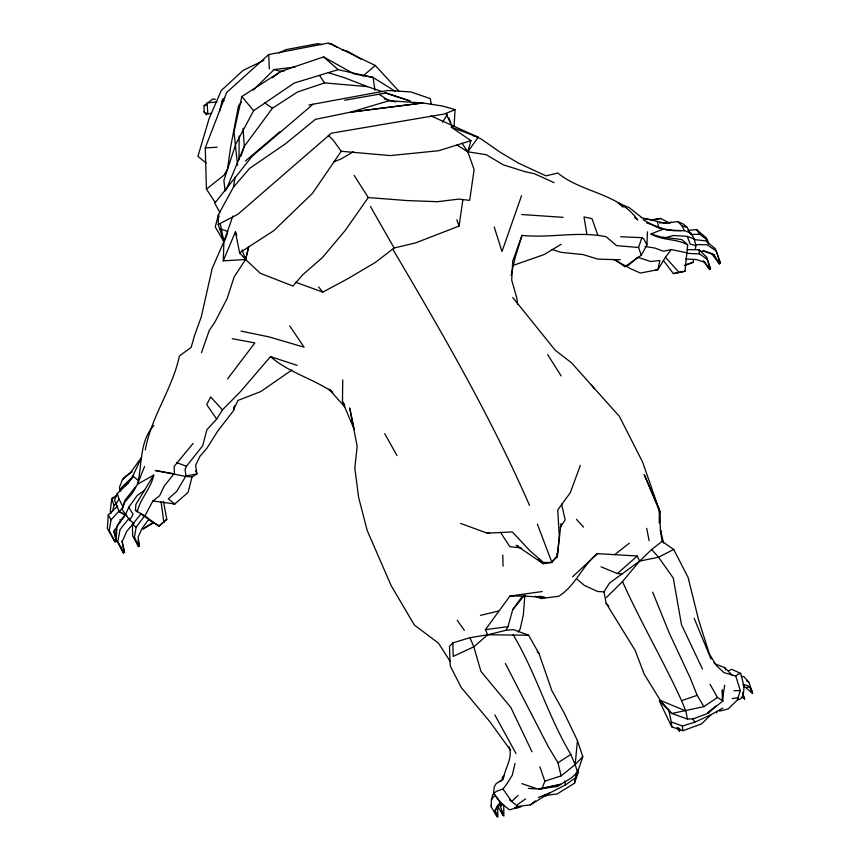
<?xml version="1.0" encoding="UTF-8"?>
<svg xmlns="http://www.w3.org/2000/svg" width="860" height="860" viewBox="0 0 860 860"><rect width="100%" height="100%" fill="white"/><g stroke="black" fill="none" stroke-linecap="round" stroke-linejoin="round"><path stroke-width="1.29" d="M238.972 159.767L239.144 135.923M494.478 811.259L497.144 816.807L491.296 806.906L491.35 799.058L495.113 795.35L493.565 793.286L494.242 786.889L496.209 783.535L503.293 779.278C504.616 768.41 513.216 758.326 509.185 746.835M659.255 522.751L659.362 509.453L644.226 474.559L659.953 512.076L659.599 522.729M206.507 114.864L204.035 112.004L204.089 105.662L212.764 99.018L215.376 99.287M679.636 728.312L679.604 730.989L677.368 727.925M510.69 750.404L489.523 721.325L461.218 687.452L450.371 666.178L449.995 661.125L438.428 643.119L414.38 625.048L391.149 585.628L367.177 530.459L358.588 497.284L354.836 468.034L357.158 446.222L349.665 407.93L354.288 429.516L342.463 401.663L342.742 379.969M461.981 143.212L467.775 151.79L474.139 169.624L469.657 200.369L458.756 199.111L437.546 201.691L406.984 200.563L368.284 197.553L345.118 230.566L322.5 257.495L302.677 274.813L292.938 286.058L260.3 273.286L245.595 259.516L223.277 260.827L223.901 241.714L218.225 224.471L218.462 214.57L233.415 187.233L249.647 168.334L285.563 143.738L315.394 119.346L350.719 112.133L422.787 102.974L442.352 105.984L455.037 109.607L454.101 126.312M552.174 249.486L560.849 252.335L582.983 254.571L597.883 259.096L614.75 259.645L624.844 266.686L641.237 255.323L646.967 244.885L647.451 231.791M503.713 804.895L503.885 816.043L500.456 806.529L500.649 802.649M663.264 260.344L673.412 273.62L684.968 271.244L687.699 244.885L681.84 239.553L660.975 236.973L650.966 233.963L663.877 228.91L673.627 230.727L684.614 230.716L691.236 233.286L694.246 238.972L695.88 245.627L695.256 249.475M117.712 505.97L108.274 514.914L107.349 528.481L115.036 541.918L114.251 539.553M524.88 595.184L523.31 615.126L520.117 629.058L518.343 632.003M163.475 501.337L166.786 519.332L158.95 526.374L144.899 515.903L135.418 510.474L135.923 504.325L153.746 475.118L137.514 484.202L132.332 493.253L124.797 502.229L122.012 509.367L129.699 520.236L134.16 523.192M737.676 697.503L737.45 699.922L728.205 708.919L719.412 711.134M512.764 297.506L555.184 350.181L571.599 362.898L619.383 416.369L642.624 462.099L659.953 512.076L659.362 509.453L660.469 529.9L662.06 541.381L673.702 549.443L688.086 577.425L698.6 619.909L709.403 654.019L716.552 665.758L723.916 672.595L735.773 676.1L740.299 690.558L737.45 699.922L740.041 699.126L743.158 696.471L744.083 686.549L740.707 673.412L731.688 669.317L728.528 670.779M538.457 788.942L560.688 784.32L541.983 788.77L538.457 788.942L557.345 786.481L571.072 778.085L577.544 772.312L575.157 764.615L577.458 740.621L564.225 713.026L551.873 690.677L539.016 653.557L528.599 635.228L513.549 629.638L505.981 630.294L487.652 634.788L469.936 637.69L452.865 642.85L449.5 646.344L449.995 661.125M561.01 523.546L557.237 556.925L552.829 560.72M158.95 526.374L159.014 525.75L148.769 519.924M557.022 553.12L557.237 556.925L559.29 536.307L557.753 509.905L570.277 492.748L580.328 465.378M491.877 799.854L492.479 795.091L494.221 793.479M144.566 466.464L137.514 484.202C142.394 464.583 139.191 441.556 153.854 425.431M545.326 795.5L557.119 793.952L574.469 783.288L576.447 772.172M460.648 523.428L487.029 533.125L512.334 531.942L529.792 550.615L543.369 562.451L543.187 563.741L551.884 562.451L557.065 555.807M295.507 282.188L322.865 292.11L348.665 278.231L375.465 262.354L394.127 247.97L415.563 242.907L459.079 226.062L462.916 199.499M502.154 779.203L502.476 776.988L504.229 775.602M145.34 449.909C151.08 416.713 172.484 388.881 179.407 355.954L191.146 347.44L194.618 335.228L201.304 316.824L212.183 268.449L227.567 233.146M684.463 265.536L693.138 262.332L693.558 259.763M724.722 685.183L722.303 699.76L722.303 689.881L722.948 700.997L707.533 713.091L712.456 708.651M233.415 187.233L235.081 177.246M119.164 510.98L111.047 519.784L109.198 530.588L115.036 541.918M144.157 516.441L136.159 527.137L134.461 536.973L138.514 546.573L132.623 535.823L132.472 524.514L141.018 513.871L148.705 519.418L142.094 528.384L138.105 537.21L139.438 546.207L138.051 540.231M114.713 530.147L116.315 541.768L113.971 531.867L114.348 529.857M234.565 405.812L233.522 410.639L217.709 431.139L207.002 448.135L200.068 456.133L195.628 465.217L196.908 474L192.038 476.913L185.674 476.418L155.155 470.474L174.429 473.871L174.107 466.507L193.113 443.405M395.17 91.257L373.1 77.465L353.944 73.853L323.564 56.91L280.758 71.455L241.832 96.556L234.006 132.031L237.575 165.217M112.585 511.571L113.961 505.422L111.714 498.649L116.895 495.134M511.13 275.297L514.947 258.484L522.009 235.382C550.056 238.36 578.5 230.878 606.192 236.769L616.663 245.637L638.571 247.476L641.237 255.323M137.256 511.85C140.158 498.692 150.941 488.652 153.746 475.118M234.06 407.35L233.479 409.833L237.973 400.427L260.752 391.569L291.97 369.983M219.483 111.499L222.568 99.362L224.739 97.965M515.054 763.497L512.237 775.268L506.69 784.159L502.982 789.018L496.908 791.146L493.565 793.286L501.821 804.057M201.476 352.729L209.195 330.552L215.043 321.855L227.115 298.592L234.2 276.812L245.595 259.516L248.648 246.884M223.277 260.827L235.425 231.727L239.596 252.808L245.595 259.516L248.669 246.874M192.038 476.913L188.06 492.447L174.816 503.981L152.833 500.982L144.899 515.903M505.981 630.294L507.981 626.639L512.732 609.643L521.998 596.797M456.907 144.953L467.775 151.79L478.203 137.224L451.124 127.108L470.936 140.631L467.775 151.79L486.265 154.692L503.444 164.916L525.406 171.774L534.243 173.645L554.055 182.643M121.862 488.749L122.528 486.534L132.623 476.924M638.571 247.476L641.85 237.661L620.619 236.758M577.544 772.312L582.8 756.66L577.458 740.621M240.94 156.187L244.283 146.329L272.48 108.188L297.657 91.934L324.585 82.915L367.403 86.623L382.496 91.687M232.845 216.064L223.901 241.714L215.247 226.922L218.462 214.57L218.977 217.161M574.469 783.288L578.361 772.194L577.909 769.84M522.009 235.382L512.711 261.118L511.711 280.123L516.871 298.205L517.623 304.58M521.547 195.704L501.993 251.539L494.242 227.072M541.983 788.77L544.821 781.181L539.886 766.797M215.129 202.412L206.432 189.103L205.282 147.909L226.696 92.439L268.718 54.556L328.638 43L375.272 65.457L399.147 91.45M119.712 490.888L119.583 486.921L122.539 479.461L130.645 472.441L141.61 457.273L132.838 475.999L128.119 483.481L117.272 493.457L114.541 500.359L119.25 511.797L124.861 514.807M225.933 190.339L244.283 146.329L243.068 128.312M297.13 365.371L270.524 356.62L240.445 391.644L222.471 409.833L216.655 419.099L206.894 429.71L202.702 445.727L186.448 466.217L185.018 469.635L186.018 475.881L196.908 474L195.661 470.624M122.012 509.367L124.861 500.412L135.299 487.125M125.442 514.85L128.774 507.206L137.267 495.467L144.652 490.275M500.262 803.337L497.607 807.948L497.929 817L495.156 810.356L496.962 806.314L500.219 802.498L495.113 795.35M120.314 491.071L122.528 486.534M143.426 528.427L143.072 529.126L152.908 523.202M374.949 90.332L373.1 77.465L338.173 69.671L294.238 83.033L253.603 110.693L235.812 144.05L223.869 180.471L225.105 191.06M225.793 238.231L223.901 241.714L220.278 223.621M115.778 504.712L118.938 498.929L117.272 493.457M113.971 531.867L119.25 522.547L125.001 515.763M129.699 520.236L133.064 514.291L128.774 507.206M185.674 476.418L176.708 491.382L168.291 498.94L174.816 503.981L173.129 503.691M687.172 252.894L671.241 249.55L665.446 257.258L657.9 269.685L640.399 273.061L630.756 268.793L613.632 259.344M442.535 122.26L447.372 114.337M715.81 706.049L708.371 713.23L693.117 718.885L687.441 719.014L671.811 713.488L660.362 700.405L644.237 674.218L635.11 650.311L606.149 603.354L603.967 591.863L609.471 583.112L639.593 561.096L651.633 549.551L662.06 541.381M560.215 527.492L565.16 519.806L561.591 504.111M716.552 712.918L717.004 712.241M470.936 140.631L438.579 150.747L390.236 155.574L341.248 151.274L312.513 193.274L273.802 230.663L239.596 252.808M528.599 635.228L487.652 634.788L485.384 629.67L509.926 596.066L542.187 591.551M227.524 378.959L254.872 342.904L232.254 338.7M173.72 474.204L164.238 485.997L159.68 495.65L152.833 500.982M129.237 518.161L120.099 529.416L117.841 541.144L123.367 552.916L121.228 547.089M512.732 609.643L523.826 596.023L545.057 597.517L540.069 596.259M606.386 597.507L622.511 581.575L639.593 561.096L658.534 557.226L673.702 549.443M241.585 102.157L238.521 105.791L230.663 146.845L227.556 168.958L224.041 175.15L206.432 189.103M133.945 522.815L126.743 531.297L122.098 541.854L124.571 552.658L122.066 540.972M132.881 477.257L120.196 489.673M122.539 479.461L125.657 476.214L132.203 471.774M544.821 781.181L561.096 775.892L575.157 764.615L582.8 756.66M639.593 561.096L637.271 556.001L597.42 553.636C582.08 565.848 575.641 585.714 558.731 596.238L541.456 598.549L535.167 596.238M253.324 90.106L274.071 69.574L295.012 67.037M495.156 810.356L497.607 807.948M711.198 714.574L701.534 723.894L682.84 730.721L671.778 726.872L659.33 700.911L671.811 713.488L703.899 706.63L717.444 697.46L722.948 700.997M518.118 795.425L511.678 801.455L502.982 789.018M572.545 576.823L597.42 553.636M113.961 505.422L115.81 503.777M500.456 806.529L502.885 804.369M601.022 566.815L617.416 573.555L637.271 556.001M487.652 634.788L473.838 646.806L453.198 656.395L452.865 642.85M362.941 76.121L375.272 65.457M431.193 103.856L430.333 98.642L410.897 91.934L387.677 90.493L313.083 104.221L252.13 156.24L214.774 203.186L219.924 212.603M245.423 161.035L279.973 131.644M735.773 676.1L738.149 674.133L740.707 673.412M159.992 524.955L166.786 519.332M500.219 802.498L509.496 809.808L514.774 808.4L517.935 806.4L530.351 804.885L535.371 800.853M614.674 554.732L629.284 543.187M272.33 77.852L280.758 71.455L284.671 70.681M530.351 804.885L549.744 792.974L565.418 784.943L575.179 778.042M517.559 804.562L525.621 798.886M561.096 775.892L558.011 762.809L570.803 754.403C547.981 716.219 535.92 672.724 513.076 634.648M144.512 527.76L153.241 522.428M561.182 244.261L544.154 254.56L514.398 264.945M353.374 151.758L341.151 158.906L333.755 161.863M722.808 708.092L710.586 714.95L694.858 722.153L682.432 726.001L671.284 721.97L668.586 709.35M218.225 224.471L237.887 214.28L331.401 133.192L444.738 113.95L455.037 109.607M263.837 60.34L243.057 70.434L221.278 90.504L209.13 118.465L197.918 156.369L206.185 163.002M278.93 53.03L285.896 49.654L317.942 43.623L321.812 44.623M538.381 797.553L549.744 792.974M624.844 266.686L628.477 265.299L637.712 257.248L650.687 261.515L659.867 260.515L657.9 269.685L655.642 269.675M684.85 265.138L693.138 262.332M622.511 581.575C640.603 622.049 663.167 660.351 681.582 700.674L697.17 695.321L703.899 706.63M499.327 781.546L501.735 780.729M113.789 497.951L111.714 498.649L110.317 511.27L111.037 513.269M204.089 105.662L206.185 105.028M388.989 100.749L350.719 112.133L422.787 102.974L388.989 100.749L379.281 94.385M665.393 237.715L673.283 235.5L687.226 236.35L694.246 238.972M221.858 101.372L224.224 100.749M480.482 615.362L498.51 611.073M671.241 249.55L663.554 251.27L654.858 248.046L645.021 246.454M204.035 112.004L207.819 113.95L211.7 113.133M684.968 271.244L673.412 273.62M654.707 219.623L660.673 218.472L669.962 223.202M308.901 105.028L313.083 104.221M344.709 100.244L385.506 93.095L410.166 100.975L385.011 92.536M745.824 687.548L749.78 686.85L752.5 693.525L745.824 687.548L743.524 686.989M732.268 698.642L737.912 697.675M487.029 533.125L489.577 532.738M660.673 218.472L651.601 219.773L643.871 218.752M485.384 629.67L507.981 626.639M690.118 233.458L687.312 227.513L683.732 224.299L677.809 221.59L664.812 223.17L641.237 217.666M664.146 223.116L671.466 222.31M216.946 101.888L207.12 102.92L207.819 113.95M687.946 230.426L696.589 229.577L706.383 237.951L707.963 242.907M659.695 222.933L666.93 222.493M205.282 147.909L217.085 147.221M690.569 234.543L699.814 234.232L707.554 240.381L708.618 244.111M733.956 690.73L740.299 690.558M665.575 229.932L681.195 230.587M700.158 251.324L704.071 251.292L714.058 254.753L719.487 264.117L711.618 253.603L703.233 250.55M509.926 596.066L523.826 596.023M614.75 259.645L620.307 259.645M543.369 562.451L551.884 562.451L537.382 524.127M516.14 806.68L521.138 806.723L516.645 808.217L514.441 807.443M687.129 249.658L698.933 249.766L706.823 257.333L710.553 269.126L708.898 265.848M695.858 244.584L706.974 244.767L716.176 250.948L720.4 263.343L718.605 260.096M329.014 43.795L331.508 43.86L337.26 47.386M686.613 253.345L699.513 253.904L707.049 259.258L710.553 269.126M741.428 676.497L743.803 676.605L748.78 682.012L752.65 692.87L750.404 688.484M685.678 258.978L696.374 259.548L704.834 262.332L709.704 269.621L703.351 260.731M528.47 788.416L537.554 788.942L521.827 783.6M603.967 591.863L597.592 591.476L584.456 585.466L576.587 578.748M521.676 214.516L563.117 217.344M135.418 510.474L137.654 510.625M617.416 573.555L622.221 573.91M742.771 684.839L746.566 685.237L749.78 686.85M521.203 547.928L509.819 546.648L500.498 532.297M693.955 239.521L705.77 240.897L715.466 248.905L720.4 263.343M658.921 228.244L663.877 228.91L646.709 222.923M241.069 331.132L268.707 336.808L304.075 347.182L289.712 325.918M342.463 49.955L347.623 51.288L360.996 59.157M384.269 98.943L395.654 101.931M695.88 245.627L690.193 244.079L687.226 236.35M274.071 69.574L280.758 71.455M473.086 135.74L478.203 137.224L431.021 115.896M476.548 137.245L480.331 138.428L500.627 152.521L518.419 163.099L545.982 175.859L557.774 173C581.876 192.855 618.931 193.221 637.658 219.945L634.723 217.397M328.316 72.659L344.548 77.755L367.403 86.623M518.698 546.1L516.172 545.294L543.187 563.741L538.21 559.258M677.809 221.59L682.023 225.825L687.312 227.513M650.966 233.963C662.361 240.778 676.573 238.456 687.699 244.885M220.246 228.738L227.75 231.469M176.762 462.691L186.448 466.217M731.903 674.907L724.69 667.607L715.757 664.21L713.843 662.759M660.362 700.405L685.818 710.951L687.441 719.014M124.732 514.302L119.25 511.797L123.098 507.12L118.938 498.929M711.618 253.603L714.058 254.753M746.491 680.819L748.78 682.012M643.151 219.773L657.792 227.642M332.831 392.235C312.975 378.594 288.788 372.692 270.524 356.62M331.1 390.58L328.993 389.171L344.881 407.06M264.708 102.899L272.48 108.188M641.85 237.661L643.817 239.048L646.967 244.885M545.949 796.295L544.745 794.608M538.252 596.27L541.456 598.549M132.472 524.514L136.159 527.137M509.625 799.993L517.935 806.4M132.838 475.999L138.557 480.622M641.603 217.419L629.488 207.851L618.136 202.917L623.016 207.174M741.89 696.847L744.717 699.223L742.513 694.697M126.785 516.032L125.151 514.602L116.971 526.471L116.143 539.586L123.367 552.916M323.564 56.91L338.173 69.671M328.305 135.428L332.971 139.89L341.248 151.274M537.145 651.751L539.016 653.557M606.149 603.354L608.783 606.182M576.458 519.375L583.564 527.137M222.471 409.833L210.711 396.965L206.722 404.619L216.655 419.099M665.446 257.258L679.12 272.491M651.633 549.551L658.534 557.226L673.272 578.071L681.518 624.736L702.48 669.058M742.846 696.707L744.524 698.589L742.427 692.73M241.832 96.556L253.603 110.693M318.705 287.014L322.865 292.11M342.463 401.663L344.806 404.705M591.089 384.517L594.249 388.731M457.208 620.232L464.368 630.358M696.589 229.577L699.814 234.232M319.587 75.637L324.585 82.915M692.751 718.981L694.858 722.153M354.083 175.311L368.284 197.553M547.648 354.578L561.139 375.917M558.011 762.809L548.185 746.501L505.39 663.522M677.142 727.603L679.153 730.957L678.787 728.355M392.891 249.389C442.104 332.68 490.791 416.648 529.534 505.422M497.542 806.024L503.261 815.613L501.262 810.851M370.423 206.464L394.127 247.97M108.274 514.914L111.047 519.784M710.027 684.28L717.444 697.46M384.689 433.612L396.976 455.542M742.653 695.192L744.524 698.589M494.855 714.95L516.011 753.521M682.023 225.825L684.334 230.534M531.985 751.747L510.851 707.511L480.912 671.37L473.838 646.806L469.936 637.69M445.813 113.24L452.145 126.538M724.69 667.607L725.775 669.929M570.803 754.403L575.157 764.615M694.149 618.286L710.983 658.953M681.582 700.674L685.818 710.951M448.877 117.992L450.877 122.862M652.622 592.11L669.467 633.519L690.096 677.669L697.17 695.321M136.697 542.015L138.514 546.573M677.82 727.485L679.153 730.957M235.425 231.727L236.758 235.35M242.058 249.851L245.595 259.516M456.81 219.762L459.079 226.062M597.797 235.189L592.013 218.698L584.005 216.946L586.864 234.092M120.056 519.472L120.776 521.966M657.33 221.622L658.653 227.137M663.587 542.95L660.469 529.9L660.673 533.651M646.677 528.33L649.117 540.746M564.708 781.095L565.418 784.943M698.933 249.766L699.513 253.904M161.078 501.885L163.873 522.396M671.284 721.97L671.778 726.872M682.432 726.001L682.84 730.721M268.718 54.556L269.298 68.821M743.029 692.601L743.158 696.471M502.81 555.098L503.035 566.192M491.275 804.616L491.296 806.906"/></g></svg>
